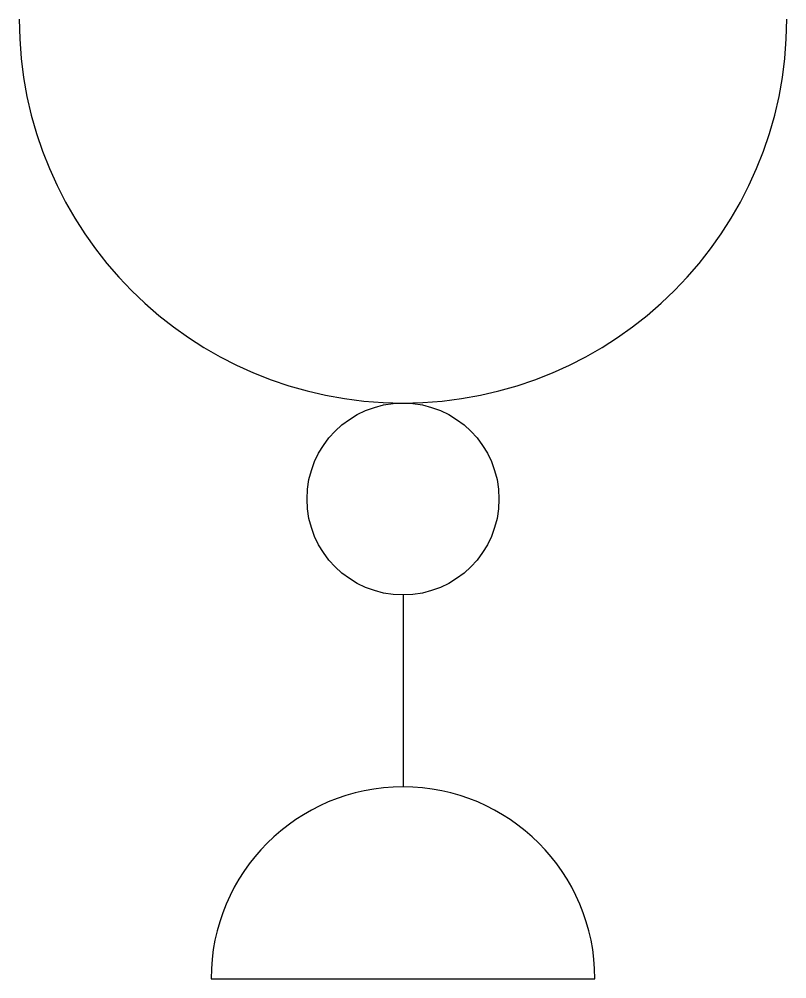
# Model space of a CAD drawing. Header units: millimetres. Extents: x 0 to 40, y 0 to 50.
import ezdxf

# ---------------------------------------------------------------- set-up
doc = ezdxf.new("R2010")
doc.units = ezdxf.units.MM
doc.layers.add('CUTTING', color=1, linetype='Continuous', true_color=0xff0000)

msp = doc.modelspace()

# ---------------------------------------------------------------- linework, layer by layer
at = {"layer": 'CUTTING'}
for p, q in [((20, 20), (20, 10)), ((10, 0), (30, 0))]:
    msp.add_line(p, q, dxfattribs=at)
msp.add_circle((20, 25), 5, dxfattribs=at)
for centre, radius, start, end in [((20, 50), 20, 180, 0), ((20, 0), 10, 0, 180)]:
    msp.add_arc(centre, radius, start, end, dxfattribs=at)

doc.saveas('drawing.dxf')
